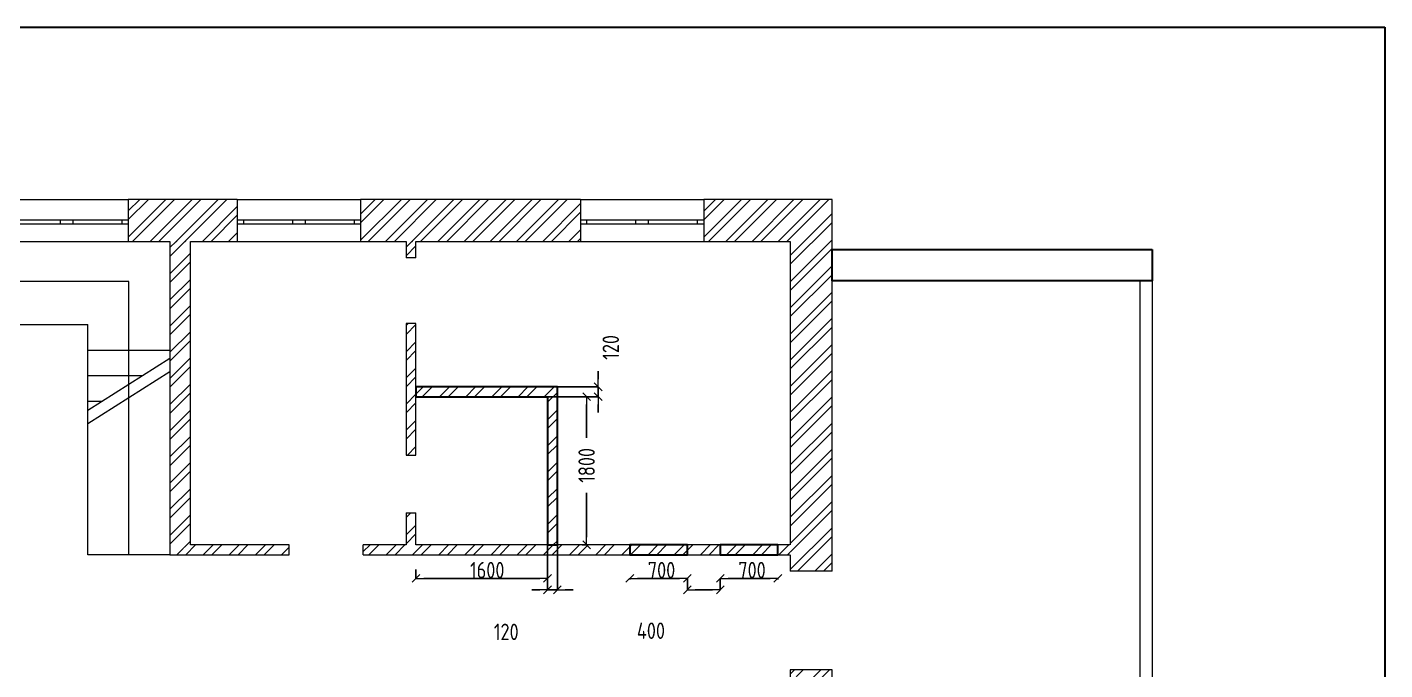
# Model space of a CAD drawing. Header units: millimetres. Extents: x -112594 to 313336, y -1917 to 255843.
# Drawn here: x 178386 to 194893, y 10268 to 18083 of the extents above; entities that cross this region are included whole.
import ezdxf

# ---------------------------------------------------------------- set-up
doc = ezdxf.new("R2010")
doc.units = ezdxf.units.MM
doc.header["$MEASUREMENT"] = 0
doc.set_wipeout_variables(frame=1)
doc.linetypes.add('Wipeout_Contour', pattern=[1000, 0, -1000])
doc.layers.add('Двери ARCHICAD', color=7, linetype='Continuous')
doc.layers.add('Конструктив - Стены Несущие', color=7, linetype='Continuous')
for name, color, linetype, lineweight in [('Двери ARCHICAD_Ном._пера__1', 7, 'Continuous', 13), ('Конструктив - Стены Несущие_Ном._пера__1', 7, 'Continuous', 13), ('Конструктив - Стены Несущие_Ном._пера__47', 7, 'Continuous', 30), ('Окна ARCHICAD_Ном._пера__1', 7, 'Continuous', 13)]:
    doc.layers.add(name, color=color, linetype=linetype, lineweight=lineweight)
doc.layers.add('Конструктив - Стены Несущие_Ном._пера__63', color=7, linetype='Continuous', lineweight=25, true_color=0xff9955)
doc.styles.add('СГЕНЕРИР_СТИЛЬ_1', font='')
doc.styles.get('СГЕНЕРИР_СТИЛЬ_1').set_extended_font_data('GOST Type AU')
doc.linetypes.add('С Квадратами', pattern='A,0,[1,РџСЂРёСЃС‚СЂРѕР№1.Shx,S=7.936508,R=0,X=0,Y=0],-1000,0', length=1000)
doc.dimstyles.new('СГЕНЕРИР_СТИЛЬ__1', dxfattribs={"dimtxt": 200, "dimasz": 95, "dimexe": 0.18, "dimexo": 300, "dimgap": 0.09, "dimtad": 1, "dimdec": 0, "dimzin": 0, "dimdsep": 46, "dimtxsty": 'СГЕНЕРИР_СТИЛЬ_1', "dimblk": 'ARROWHEAD_6', "dimblk1": 'ARROWHEAD_6', "dimblk2": 'ARROWHEAD_6', "dimcen": 0.09, "dimclrd": 7, "dimclre": 7, "dimclrt": 7, "dimazin": 0, "dimtfac": 1, "dimtdec": 4, "dimtmove": 0, "dimatfit": 3, "dimfxl": 1, "dimtolj": 1, "dimtzin": 0, "dimarcsym": 0})
doc.dimstyles.new('СГЕНЕРИР_СТИЛЬ__2', dxfattribs={"dimtxt": 200, "dimasz": 95, "dimexe": 0.18, "dimexo": 300, "dimgap": 0.09, "dimtad": 1, "dimtih": 1, "dimtoh": 1, "dimdec": 0, "dimzin": 0, "dimdsep": 46, "dimtxsty": 'СГЕНЕРИР_СТИЛЬ_1', "dimblk": 'ARROWHEAD_6', "dimblk1": 'ARROWHEAD_6', "dimblk2": 'ARROWHEAD_6', "dimcen": 0.09, "dimclrd": 7, "dimclre": 7, "dimclrt": 7, "dimazin": 0, "dimtfac": 1, "dimtdec": 4, "dimtmove": 0, "dimatfit": 3, "dimfxl": 1, "dimtolj": 1, "dimtzin": 0, "dimarcsym": 0})
doc.dimstyles.new('СГЕНЕРИР_СТИЛЬ__3', dxfattribs={"dimtxt": 200, "dimasz": 95, "dimexe": 0.18, "dimexo": 300, "dimgap": 0.09, "dimtad": 1, "dimtih": 1, "dimtoh": 1, "dimdec": 0, "dimzin": 0, "dimdsep": 46, "dimtxsty": 'СГЕНЕРИР_СТИЛЬ_1', "dimblk": 'ARROWHEAD_6', "dimblk1": 'ARROWHEAD_6', "dimblk2": 'ARROWHEAD_6', "dimcen": 0.09, "dimclrd": 7, "dimclre": 7, "dimclrt": 7, "dimazin": 0, "dimtfac": 1, "dimtdec": 4, "dimtmove": 2, "dimatfit": 3, "dimfxl": 1, "dimtolj": 1, "dimtzin": 0, "dimarcsym": 0})
doc.dimstyles.new('СГЕНЕРИР_СТИЛЬ__4', dxfattribs={"dimtxt": 200, "dimasz": 95, "dimexe": 0.18, "dimexo": 300, "dimgap": 0.09, "dimtad": 1, "dimdec": 0, "dimzin": 0, "dimdsep": 46, "dimtxsty": 'СГЕНЕРИР_СТИЛЬ_1', "dimblk": 'ARROWHEAD_6', "dimblk1": 'ARROWHEAD_6', "dimblk2": 'ARROWHEAD_6', "dimcen": 0.09, "dimclrd": 7, "dimclre": 7, "dimclrt": 7, "dimazin": 0, "dimtfac": 1, "dimtdec": 4, "dimtmove": 2, "dimatfit": 3, "dimfxl": 1, "dimtolj": 1, "dimtzin": 0, "dimarcsym": 0})
pattern_1 = [(45, (0, 0), (-159.09903, 159.09903), []), (45, (-53.03, 53.03), (-159.09903, 159.09903), [])]

# ---------------------------------------------------------------- blocks, each defined once
blk = doc.blocks.new('Стена_38', base_point=(180123, 15988))
at = {"color": 254, "linetype": 'Wipeout_Contour', "lineweight": 0, "ltscale": 723079.885691}
blk.add_wipeout([(180123, 15478), (180123, 11668), (180373, 11788), (180373, 15478)], dxfattribs=at).dxf.layer = 'Конструктив - Стены Несущие'
at = {"layer": 'Конструктив - Стены Несущие', "linetype": 'Continuous', "lineweight": 0, "true_color": 0x000000}
h = blk.add_hatch(dxfattribs=at)
h.set_pattern_fill('КИРПИЧ_01', color=18, style=0, pattern_type=2)
h.set_pattern_definition(pattern_1)
h.paths.add_polyline_path([(180123, 15478), (180123, 11668), (180373, 11788), (180373, 15478)])
at = {"layer": 'Конструктив - Стены Несущие_Ном._пера__1', "color": 7, "linetype": 'Continuous', "lineweight": 13, "flags": 128}
for points in [[(180123, 15478), (180123, 11668)], [(180373, 11788), (180373, 15478)]]:
    blk.add_lwpolyline(points, dxfattribs=at)
blk = doc.blocks.new('Простой Проем Двери_8')
at = {"layer": 'Двери ARCHICAD_Ном._пера__1', "color": 7, "linetype": 'Continuous', "lineweight": 13}
for p, q in [((-450, 0), (-450, -120)), ((450, 0), (450, -120))]:
    blk.add_line(p, q, dxfattribs=at)
blk = doc.blocks.new('Простой Проем Двери_13')
at = {"layer": 'Двери ARCHICAD_Ном._пера__1', "color": 7, "linetype": 'Continuous', "lineweight": 13}
for p, q in [((-350, 0), (-350, -120)), ((350, 0), (350, -120))]:
    blk.add_line(p, q, dxfattribs=at)
blk = doc.blocks.new('Стена_39', base_point=(180123, 11668))
at = {"color": 254, "linetype": 'Wipeout_Contour', "lineweight": 0, "ltscale": 725159.779477}
blk.add_wipeout([(180373, 11788), (180123, 11668), (181573, 11668), (181573, 11788)], dxfattribs=at).dxf.layer = 'Конструктив - Стены Несущие'
at = {"color": 254, "linetype": 'Wipeout_Contour', "lineweight": 0, "ltscale": 737863.841875}
blk.add_wipeout([(182473, 11788), (182473, 11668), (185713, 11668), (185713, 11788)], dxfattribs=at).dxf.layer = 'Конструктив - Стены Несущие'
at = {"color": 254, "linetype": 'Wipeout_Contour', "lineweight": 0, "ltscale": 747923.61393}
blk.add_wipeout([(186413, 11788), (186413, 11668), (186813, 11668), (186813, 11788)], dxfattribs=at).dxf.layer = 'Конструктив - Стены Несущие'
at = {"color": 254, "linetype": 'Wipeout_Contour', "lineweight": 0, "ltscale": 751815.972402}
blk.add_wipeout([(187513, 11788), (187513, 11668), (187663, 11668), (187663, 11788)], dxfattribs=at).dxf.layer = 'Конструктив - Стены Несущие'
at = {"layer": 'Конструктив - Стены Несущие', "linetype": 'Continuous', "lineweight": 0, "true_color": 0x000000}
h = blk.add_hatch(dxfattribs=at)
h.set_pattern_fill('КИРПИЧ_01', color=18, style=0, pattern_type=2)
h.set_pattern_definition(pattern_1)
h.paths.add_polyline_path([(180373, 11788), (180123, 11668), (181573, 11668), (181573, 11788)])
h = blk.add_hatch(dxfattribs=at)
h.set_pattern_fill('КИРПИЧ_01', color=18, style=0, pattern_type=2)
h.set_pattern_definition(pattern_1)
h.paths.add_polyline_path([(182473, 11788), (182473, 11668), (185713, 11668), (185713, 11788)])
h = blk.add_hatch(dxfattribs=at)
h.set_pattern_fill('КИРПИЧ_01', color=18, style=0, pattern_type=2)
h.set_pattern_definition(pattern_1)
h.paths.add_polyline_path([(186413, 11788), (186413, 11668), (186813, 11668), (186813, 11788)])
h = blk.add_hatch(dxfattribs=at)
h.set_pattern_fill('КИРПИЧ_01', color=18, style=0, pattern_type=2)
h.set_pattern_definition(pattern_1)
h.paths.add_polyline_path([(187513, 11788), (187513, 11668), (187663, 11668), (187663, 11788)])
at = {"layer": 'Конструктив - Стены Несущие_Ном._пера__1', "color": 7, "linetype": 'Continuous', "lineweight": 13, "flags": 128}
for points in [[(181573, 11788), (180373, 11788)], [(182993, 11788), (182473, 11788)], [(185713, 11788), (183113, 11788)], [(186813, 11788), (186413, 11788)], [(187663, 11788), (187513, 11788)], [(180123, 11668), (181573, 11668)], [(182473, 11668), (185713, 11668)], [(186413, 11668), (186813, 11668)], [(187513, 11668), (187663, 11668)]]:
    blk.add_lwpolyline(points, dxfattribs=at)
at = {"layer": 'Двери ARCHICAD', "color": 21, "linetype": 'Continuous', "lineweight": 25, "true_color": 0xff9955, "zscale": 1000, "rotation": 180}
for name, p in [('Простой Проем Двери_8', (182023, 11668)), ('Простой Проем Двери_13', (186063, 11668)), ('Простой Проем Двери_13', (187163, 11668))]:
    blk.add_blockref(name, p, dxfattribs=at)
blk = doc.blocks.new('Простой Проем Двери_14')
at = {"layer": 'Двери ARCHICAD_Ном._пера__1', "color": 7, "linetype": 'Continuous', "lineweight": 13}
for p, q in [((-400, 0), (-400, -120)), ((400, 0), (400, -120))]:
    blk.add_line(p, q, dxfattribs=at)
blk = doc.blocks.new('Стена_40', base_point=(182993, 15988))
at = {"color": 254, "linetype": 'Wipeout_Contour', "lineweight": 0, "ltscale": 734790.263902}
blk.add_wipeout([(183113, 15478), (182993, 15478), (182993, 15278), (183113, 15278)], dxfattribs=at).dxf.layer = 'Конструктив - Стены Несущие'
at = {"color": 254, "linetype": 'Wipeout_Contour', "lineweight": 0, "ltscale": 734259.130625}
blk.add_wipeout([(183113, 14478), (182993, 14478), (182993, 12879), (183113, 12879)], dxfattribs=at).dxf.layer = 'Конструктив - Стены Несущие'
at = {"color": 254, "linetype": 'Wipeout_Contour', "lineweight": 0, "ltscale": 733778.536776}
blk.add_wipeout([(183113, 12179), (182993, 12179), (182993, 11788), (183113, 11788)], dxfattribs=at).dxf.layer = 'Конструктив - Стены Несущие'
at = {"layer": 'Конструктив - Стены Несущие', "linetype": 'Continuous', "lineweight": 0, "true_color": 0x000000}
h = blk.add_hatch(dxfattribs=at)
h.set_pattern_fill('КИРПИЧ_01', color=18, style=0, pattern_type=2)
h.set_pattern_definition(pattern_1)
h.paths.add_polyline_path([(183113, 15478), (182993, 15478), (182993, 15278), (183113, 15278)])
h = blk.add_hatch(dxfattribs=at)
h.set_pattern_fill('КИРПИЧ_01', color=18, style=0, pattern_type=2)
h.set_pattern_definition(pattern_1)
h.paths.add_polyline_path([(183113, 14478), (182993, 14478), (182993, 12879), (183113, 12879)])
h = blk.add_hatch(dxfattribs=at)
h.set_pattern_fill('КИРПИЧ_01', color=18, style=0, pattern_type=2)
h.set_pattern_definition(pattern_1)
h.paths.add_polyline_path([(183113, 12179), (182993, 12179), (182993, 11788), (183113, 11788)])
at = {"layer": 'Конструктив - Стены Несущие_Ном._пера__1', "color": 7, "linetype": 'Continuous', "lineweight": 13, "flags": 128}
for points in [[(182993, 15478), (182993, 15278)], [(183113, 15278), (183113, 15478)], [(182993, 14478), (182993, 12879)], [(183113, 12879), (183113, 14478)], [(182993, 12179), (182993, 11788)], [(183113, 11788), (183113, 12179)]]:
    blk.add_lwpolyline(points, dxfattribs=at)
at = {"layer": 'Двери ARCHICAD', "color": 21, "linetype": 'Continuous', "lineweight": 25, "true_color": 0xff9955, "xscale": -1, "zscale": 1000, "rotation": 90}
blk.add_blockref('Простой Проем Двери_13', (182993, 12529), dxfattribs=at)
at = {"layer": 'Двери ARCHICAD_Ном._пера__1', "color": 7, "linetype": 'Continuous', "lineweight": 13, "zscale": 1000, "rotation": 270}
blk.add_blockref('Простой Проем Двери_14', (183113, 14878), dxfattribs=at)
blk = doc.blocks.new('Двустворчатое Окно 21_2')
at = {"layer": 'Окна ARCHICAD_Ном._пера__1', "color": 7, "linetype": 'Continuous', "lineweight": 13}
for p, q in [((-750, 250), (750, 250)), ((-750, 250), (-750, 0)), ((750, 250), (750, 0)), ((-750, 0), (-675, 0)), ((-750, 0), (-750, -50)), ((-750, 0), (-750, -50)), ((-675, 0), (-675, -50)), ((-675, 0), (-75, 0)), ((-75, -50), (-75, 0)), ((-75, 0), (0, 0)), ((0, 0), (75, 0)), ((75, 0), (75, -50)), ((75, 0), (675, 0)), ((675, -50), (675, 0)), ((675, 0), (750, 0)), ((750, 0), (750, -50)), ((750, 0), (750, -50)), ((-675, -50), (-750, -50)), ((-750, -50), (-750, -260)), ((-75, -50), (-675, -50)), ((0, -50), (-75, -50)), ((75, -50), (0, -50)), ((675, -50), (75, -50)), ((750, -50), (675, -50)), ((750, -50), (750, -260)), ((-750, -260), (750, -260))]:
    blk.add_line(p, q, dxfattribs=at)
blk = doc.blocks.new('Стена_47', base_point=(188173, 15988))
at = {"color": 254, "linetype": 'Wipeout_Contour', "lineweight": 0, "ltscale": 723853.889148}
blk.add_wipeout([(179615, 15988), (179615, 15478), (180941, 15478), (180941, 15988)], dxfattribs=at).dxf.layer = 'Конструктив - Стены Несущие'
at = {"color": 254, "linetype": 'Wipeout_Contour', "lineweight": 0, "ltscale": 737797.237786}
blk.add_wipeout([(182441, 15988), (182441, 15478), (185113, 15478), (185113, 15988)], dxfattribs=at).dxf.layer = 'Конструктив - Стены Несущие'
at = {"color": 254, "linetype": 'Wipeout_Contour', "lineweight": 0, "ltscale": 751700.872183}
blk.add_wipeout([(188173, 15988), (186613, 15988), (186613, 15478), (187663, 15478)], dxfattribs=at).dxf.layer = 'Конструктив - Стены Несущие'
at = {"layer": 'Конструктив - Стены Несущие', "linetype": 'Continuous', "lineweight": 0, "true_color": 0x000000}
h = blk.add_hatch(dxfattribs=at)
h.set_pattern_fill('КИРПИЧ_01', color=18, style=0, pattern_type=2)
h.set_pattern_definition(pattern_1)
h.paths.add_polyline_path([(179615, 15988), (179615, 15478), (180941, 15478), (180941, 15988)])
h = blk.add_hatch(dxfattribs=at)
h.set_pattern_fill('КИРПИЧ_01', color=18, style=0, pattern_type=2)
h.set_pattern_definition(pattern_1)
h.paths.add_polyline_path([(182441, 15988), (182441, 15478), (185113, 15478), (185113, 15988)])
h = blk.add_hatch(dxfattribs=at)
h.set_pattern_fill('КИРПИЧ_01', color=18, style=0, pattern_type=2)
h.set_pattern_definition(pattern_1)
h.paths.add_polyline_path([(188173, 15988), (186613, 15988), (186613, 15478), (187663, 15478)])
at = {"layer": 'Конструктив - Стены Несущие_Ном._пера__1', "color": 7, "linetype": 'Continuous', "lineweight": 13}
for p, q in [((179615, 15988), (179615, 15738)), ((180941, 15988), (180941, 15738)), ((182441, 15988), (182441, 15738)), ((185113, 15988), (185113, 15738)), ((186613, 15988), (186613, 15738)), ((179615, 15738), (179615, 15688)), ((179615, 15688), (179615, 15478)), ((180941, 15738), (180941, 15688)), ((180941, 15688), (180941, 15478)), ((182441, 15738), (182441, 15688)), ((182441, 15688), (182441, 15478)), ((185113, 15738), (185113, 15688)), ((185113, 15688), (185113, 15478)), ((186613, 15738), (186613, 15688)), ((186613, 15688), (186613, 15478))]:
    blk.add_line(p, q, dxfattribs=at)
at = {"layer": 'Конструктив - Стены Несущие_Ном._пера__1', "color": 7, "linetype": 'Continuous', "lineweight": 13, "flags": 128}
for points in [[(180941, 15988), (179615, 15988)], [(185113, 15988), (182441, 15988)], [(188173, 15988), (186613, 15988)], [(179615, 15478), (180123, 15478)], [(180373, 15478), (180941, 15478)], [(182441, 15478), (182993, 15478)], [(183113, 15478), (185113, 15478)], [(186613, 15478), (187663, 15478)]]:
    blk.add_lwpolyline(points, dxfattribs=at)
at = {"layer": 'Окна ARCHICAD_Ном._пера__1', "color": 7, "linetype": 'Continuous', "lineweight": 13, "zscale": 1000}
for p in [(178865, 15738), (181691, 15738), (185863, 15738)]:
    blk.add_blockref('Двустворчатое Окно 21_2', p, dxfattribs=at)
blk = doc.blocks.new('Двустворчатое Окно 21_4')
at = {"layer": 'Окна ARCHICAD_Ном._пера__1', "color": 7, "linetype": 'Continuous', "lineweight": 13}
for p, q in [((-600, 250), (600, 250)), ((-600, 250), (-600, 0)), ((600, 250), (600, 0)), ((-600, 0), (-525, 0)), ((-600, 0), (-600, -50)), ((-600, 0), (-600, -50)), ((-525, 0), (-525, -50)), ((-525, 0), (-75, 0)), ((-75, -50), (-75, 0)), ((-75, 0), (0, 0)), ((0, 0), (75, 0)), ((75, 0), (75, -50)), ((75, 0), (525, 0)), ((525, -50), (525, 0)), ((525, 0), (600, 0)), ((600, 0), (600, -50)), ((600, 0), (600, -50)), ((-525, -50), (-600, -50)), ((-600, -50), (-600, -260)), ((-75, -50), (-525, -50)), ((0, -50), (-75, -50)), ((75, -50), (0, -50)), ((525, -50), (75, -50)), ((600, -50), (525, -50)), ((600, -50), (600, -260)), ((-600, -260), (600, -260))]:
    blk.add_line(p, q, dxfattribs=at)
blk = doc.blocks.new('Простой Проем Двери_3')
at = {"layer": 'Двери ARCHICAD_Ном._пера__1', "color": 7, "linetype": 'Continuous', "lineweight": 13}
for p, q in [((-600, 0), (-600, 510)), ((600, 0), (600, 510))]:
    blk.add_line(p, q, dxfattribs=at)
blk = doc.blocks.new('Стена_49', base_point=(188173, 3778))
at = {"color": 254, "linetype": 'Wipeout_Contour', "lineweight": 0, "ltscale": 753685.303674}
blk.add_wipeout([(187663, 11468), (188173, 11468), (188173, 15988), (187663, 15478)], dxfattribs=at).dxf.layer = 'Конструктив - Стены Несущие'
at = {"color": 254, "linetype": 'Wipeout_Contour', "lineweight": 0, "ltscale": 752696.510587}
blk.add_wipeout([(188173, 10268), (187663, 10268), (187663, 9351), (188173, 9351)], dxfattribs=at).dxf.layer = 'Конструктив - Стены Несущие'
at = {"color": 254, "linetype": 'Wipeout_Contour', "lineweight": 0, "ltscale": 752111.110166}
blk.add_wipeout([(187663, 4288), (188173, 3778), (188173, 8151), (187663, 8151)], dxfattribs=at).dxf.layer = 'Конструктив - Стены Несущие'
at = {"layer": 'Конструктив - Стены Несущие', "linetype": 'Continuous', "lineweight": 0, "true_color": 0x000000}
h = blk.add_hatch(dxfattribs=at)
h.set_pattern_fill('КИРПИЧ_01', color=18, style=0, pattern_type=2)
h.set_pattern_definition(pattern_1)
h.paths.add_polyline_path([(187663, 11468), (188173, 11468), (188173, 15988), (187663, 15478)])
h = blk.add_hatch(dxfattribs=at)
h.set_pattern_fill('КИРПИЧ_01', color=18, style=0, pattern_type=2)
h.set_pattern_definition(pattern_1)
h.paths.add_polyline_path([(188173, 10268), (187663, 10268), (187663, 9351), (188173, 9351)])
h = blk.add_hatch(dxfattribs=at)
h.set_pattern_fill('КИРПИЧ_01', color=18, style=0, pattern_type=2)
h.set_pattern_definition(pattern_1)
h.paths.add_polyline_path([(187663, 4288), (188173, 3778), (188173, 8151), (187663, 8151)])
at = {"layer": 'Конструктив - Стены Несущие_Ном._пера__1', "color": 7, "linetype": 'Continuous', "lineweight": 13}
for p, q in [((187663, 9351), (187913, 9351)), ((187913, 9351), (187963, 9351)), ((187963, 9351), (188173, 9351)), ((187663, 8151), (187913, 8151)), ((187913, 8151), (187963, 8151)), ((187963, 8151), (188173, 8151))]:
    blk.add_line(p, q, dxfattribs=at)
at = {"layer": 'Конструктив - Стены Несущие_Ном._пера__1', "color": 7, "linetype": 'Continuous', "lineweight": 13, "flags": 128}
for points in [[(188173, 11468), (188173, 15988)], [(187663, 15478), (187663, 11788)], [(187663, 11668), (187663, 11468)], [(187663, 10268), (187663, 10068)], [(188173, 9351), (188173, 10268)], [(187663, 9688), (187663, 9351)], [(187663, 8151), (187663, 4288)], [(188173, 3778), (188173, 8151)]]:
    blk.add_lwpolyline(points, dxfattribs=at)
at = {"layer": 'Двери ARCHICAD', "color": 21, "linetype": 'Continuous', "lineweight": 25, "true_color": 0xff9955, "xscale": -1, "zscale": 1000, "rotation": 90}
blk.add_blockref('Простой Проем Двери_3', (188173, 10868), dxfattribs=at)
at = {"layer": 'Окна ARCHICAD_Ном._пера__1', "color": 7, "linetype": 'Continuous', "lineweight": 13, "zscale": 1000, "rotation": 90}
blk.add_blockref('Двустворчатое Окно 21_4', (187913, 8751), dxfattribs=at)
blk = doc.blocks.new('Стена_63', base_point=(185713, 11788))
at = {"color": 254, "linetype": 'Wipeout_Contour', "lineweight": 0, "ltscale": 745727.962401}
blk.add_wipeout([(185713, 11668), (186413, 11668), (186413, 11788), (185713, 11788)], dxfattribs=at).dxf.layer = 'Конструктив - Стены Несущие'
at = {"layer": 'Конструктив - Стены Несущие_Ном._пера__63', "linetype": 'Continuous', "lineweight": 25, "true_color": 0xff9955}
h = blk.add_hatch(dxfattribs=at)
h.set_pattern_fill('КИРПИЧ_01', color=21, style=0, pattern_type=2)
h.set_pattern_definition(pattern_1)
h.paths.add_polyline_path([(185713, 11668), (186413, 11668), (186413, 11788), (185713, 11788)])
at = {"layer": 'Конструктив - Стены Несущие_Ном._пера__47', "color": 7, "linetype": 'Continuous', "lineweight": 30, "flags": 128}
for points in [[(186413, 11788), (185713, 11788)], [(185713, 11788), (185713, 11668)], [(186413, 11668), (186413, 11788)], [(185713, 11668), (186413, 11668)]]:
    blk.add_lwpolyline(points, dxfattribs=at)
blk = doc.blocks.new('Стена_64', base_point=(186813, 11788))
at = {"color": 254, "linetype": 'Wipeout_Contour', "lineweight": 0, "ltscale": 750119.297665}
blk.add_wipeout([(186813, 11668), (187513, 11668), (187513, 11788), (186813, 11788)], dxfattribs=at).dxf.layer = 'Конструктив - Стены Несущие'
at = {"layer": 'Конструктив - Стены Несущие_Ном._пера__63', "linetype": 'Continuous', "lineweight": 25, "true_color": 0xff9955}
h = blk.add_hatch(dxfattribs=at)
h.set_pattern_fill('КИРПИЧ_01', color=21, style=0, pattern_type=2)
h.set_pattern_definition(pattern_1)
h.paths.add_polyline_path([(186813, 11668), (187513, 11668), (187513, 11788), (186813, 11788)])
at = {"layer": 'Конструктив - Стены Несущие_Ном._пера__47', "color": 7, "linetype": 'Continuous', "lineweight": 30, "flags": 128}
for points in [[(187513, 11788), (186813, 11788)], [(186813, 11788), (186813, 11668)], [(187513, 11668), (187513, 11788)], [(186813, 11668), (187513, 11668)]]:
    blk.add_lwpolyline(points, dxfattribs=at)
blk = doc.blocks.new('Стена_65', base_point=(182993, 13589))
at = {"color": 254, "linetype": 'Wipeout_Contour', "lineweight": 0, "ltscale": 737793.684512}
blk.add_wipeout([(183113, 13589), (184713, 13589), (184833, 13709), (183113, 13709)], dxfattribs=at).dxf.layer = 'Конструктив - Стены Несущие'
at = {"layer": 'Конструктив - Стены Несущие_Ном._пера__63', "linetype": 'Continuous', "lineweight": 25, "true_color": 0xff9955}
h = blk.add_hatch(dxfattribs=at)
h.set_pattern_fill('КИРПИЧ_01', color=21, style=0, pattern_type=2)
h.set_pattern_definition(pattern_1)
h.paths.add_polyline_path([(183113, 13589), (184713, 13589), (184833, 13709), (183113, 13709)])
at = {"layer": 'Конструктив - Стены Несущие_Ном._пера__47', "color": 7, "linetype": 'Continuous', "lineweight": 30, "flags": 128}
for points in [[(184833, 13709), (183113, 13709)], [(183113, 13709), (183113, 13589)], [(183113, 13589), (184713, 13589)]]:
    blk.add_lwpolyline(points, dxfattribs=at)
blk = doc.blocks.new('Стена_66', base_point=(184833, 13589))
at = {"color": 254, "linetype": 'Wipeout_Contour', "lineweight": 0, "ltscale": 740848.976804}
blk.add_wipeout([(184713, 13589), (184713, 11788), (184833, 11788), (184833, 13709)], dxfattribs=at).dxf.layer = 'Конструктив - Стены Несущие'
at = {"layer": 'Конструктив - Стены Несущие_Ном._пера__63', "linetype": 'Continuous', "lineweight": 25, "true_color": 0xff9955}
h = blk.add_hatch(dxfattribs=at)
h.set_pattern_fill('КИРПИЧ_01', color=21, style=0, pattern_type=2)
h.set_pattern_definition(pattern_1)
h.paths.add_polyline_path([(184713, 13589), (184713, 11788), (184833, 11788), (184833, 13709)])
at = {"layer": 'Конструктив - Стены Несущие_Ном._пера__47', "color": 7, "linetype": 'Continuous', "lineweight": 30, "flags": 128}
for points in [[(184833, 11788), (184833, 13709)], [(184713, 13589), (184713, 11788)], [(184713, 11788), (184833, 11788)]]:
    blk.add_lwpolyline(points, dxfattribs=at)
blk = doc.blocks.new('ARROWHEAD_6')
at = {"color": 0, "linetype": 'Continuous', "lineweight": 0}
for p, q in [((0, 0), (-1, 0)), ((-0.5, -0.5), (0.5, 0.5))]:
    blk.add_line(p, q, dxfattribs=at)
blk = doc.blocks.new('*D145')
at = {"color": 7, "linetype": 'Continuous', "lineweight": -2, "transparency": 16777216}
for p, q in [((185713, 11368), (185713, 11381)), ((185808, 11381), (186318, 11381)), ((186413, 11368), (186413, 11381))]:
    blk.add_line(p, q, dxfattribs=at)
at = {"color": 7, "linetype": 'Continuous', "lineweight": -2, "transparency": 16777216, "xscale": 95, "yscale": 95, "zscale": 95, "rotation": 180}
blk.add_blockref('ARROWHEAD_6', (185713, 11381), dxfattribs=at)
at = {"color": 7, "linetype": 'Continuous', "lineweight": -2, "transparency": 16777216, "xscale": 95, "yscale": 95, "zscale": 95}
blk.add_blockref('ARROWHEAD_6', (186413, 11381), dxfattribs=at)
at = {"color": 7, "linetype": 'Continuous', "lineweight": 13, "transparency": 16777216, "insert": (186099, 11481), "char_height": 200, "attachment_point": 5, "style": 'СГЕНЕРИР_СТИЛЬ_1'}
blk.add_mtext('\\A1;700', dxfattribs=at)
blk = doc.blocks.new('*D146')
at = {"color": 7, "linetype": 'Continuous', "lineweight": -2, "transparency": 16777216}
for p, q in [((186413, 11368), (186413, 11241)), ((186508, 11241), (186718, 11241)), ((186813, 11368), (186813, 11241))]:
    blk.add_line(p, q, dxfattribs=at)
at = {"color": 7, "linetype": 'Continuous', "lineweight": -2, "transparency": 16777216, "xscale": 95, "yscale": 95, "zscale": 95, "rotation": 180}
blk.add_blockref('ARROWHEAD_6', (186413, 11241), dxfattribs=at)
at = {"color": 7, "linetype": 'Continuous', "lineweight": -2, "transparency": 16777216, "xscale": 95, "yscale": 95, "zscale": 95}
blk.add_blockref('ARROWHEAD_6', (186813, 11241), dxfattribs=at)
at = {"color": 7, "linetype": 'Continuous', "lineweight": 13, "transparency": 16777216, "insert": (185970, 10744), "char_height": 200, "attachment_point": 5, "style": 'СГЕНЕРИР_СТИЛЬ_1'}
blk.add_mtext('\\A1;400', dxfattribs=at)
blk = doc.blocks.new('*D147')
at = {"color": 7, "linetype": 'Continuous', "lineweight": -2, "transparency": 16777216}
for p, q in [((186813, 11368), (186813, 11381)), ((186908, 11381), (187418, 11381)), ((187513, 11368), (187513, 11381))]:
    blk.add_line(p, q, dxfattribs=at)
at = {"color": 7, "linetype": 'Continuous', "lineweight": -2, "transparency": 16777216, "xscale": 95, "yscale": 95, "zscale": 95, "rotation": 180}
blk.add_blockref('ARROWHEAD_6', (186813, 11381), dxfattribs=at)
at = {"color": 7, "linetype": 'Continuous', "lineweight": -2, "transparency": 16777216, "xscale": 95, "yscale": 95, "zscale": 95}
blk.add_blockref('ARROWHEAD_6', (187513, 11381), dxfattribs=at)
at = {"color": 7, "linetype": 'Continuous', "lineweight": 13, "transparency": 16777216, "insert": (187199, 11481), "char_height": 200, "attachment_point": 5, "style": 'СГЕНЕРИР_СТИЛЬ_1'}
blk.add_mtext('\\A1;700', dxfattribs=at)
blk = doc.blocks.new('*D148')
at = {"color": 7, "linetype": 'Continuous', "lineweight": -2, "transparency": 16777216}
for p, q in [((184713, 12329), (184713, 11381)), ((183113, 11488), (183113, 11381)), ((183208, 11381), (184618, 11381))]:
    blk.add_line(p, q, dxfattribs=at)
at = {"color": 7, "linetype": 'Continuous', "lineweight": -2, "transparency": 16777216, "xscale": 95, "yscale": 95, "zscale": 95, "rotation": 180}
blk.add_blockref('ARROWHEAD_6', (183113, 11381), dxfattribs=at)
at = {"color": 7, "linetype": 'Continuous', "lineweight": -2, "transparency": 16777216, "xscale": 95, "yscale": 95, "zscale": 95}
blk.add_blockref('ARROWHEAD_6', (184713, 11381), dxfattribs=at)
at = {"color": 7, "linetype": 'Continuous', "lineweight": 13, "transparency": 16777216, "insert": (183980, 11481), "char_height": 200, "attachment_point": 5, "style": 'СГЕНЕРИР_СТИЛЬ_1'}
blk.add_mtext('\\A1;1600', dxfattribs=at)
blk = doc.blocks.new('*D149')
at = {"color": 7, "linetype": 'Continuous', "lineweight": -2, "transparency": 16777216}
for p, q in [((184713, 12329), (184713, 11241)), ((184833, 12329), (184833, 11241)), ((184618, 11241), (184523, 11241)), ((184713, 11241), (184833, 11241)), ((184928, 11241), (185023, 11241))]:
    blk.add_line(p, q, dxfattribs=at)
at = {"color": 7, "linetype": 'Continuous', "lineweight": -2, "transparency": 16777216, "xscale": 95, "yscale": 95, "zscale": 95}
blk.add_blockref('ARROWHEAD_6', (184713, 11241), dxfattribs=at)
at = {"color": 7, "linetype": 'Continuous', "lineweight": -2, "transparency": 16777216, "xscale": 95, "yscale": 95, "zscale": 95, "rotation": 180}
blk.add_blockref('ARROWHEAD_6', (184833, 11241), dxfattribs=at)
at = {"color": 7, "linetype": 'Continuous', "lineweight": 13, "transparency": 16777216, "insert": (184211, 10730), "char_height": 200, "attachment_point": 5, "style": 'СГЕНЕРИР_СТИЛЬ_1'}
blk.add_mtext('\\A1;120', dxfattribs=at)
blk = doc.blocks.new('*D150')
at = {"color": 7, "linetype": 'Continuous', "lineweight": -2, "transparency": 16777216}
for p, q in [((184213, 13589), (185188, 13589)), ((185188, 13494), (185188, 13088)), ((185188, 11883), (185188, 12421)), ((185133, 11788), (185188, 11788))]:
    blk.add_line(p, q, dxfattribs=at)
at = {"color": 7, "linetype": 'Continuous', "lineweight": -2, "transparency": 16777216, "xscale": 95, "yscale": 95, "zscale": 95}
for p, rotation in [((185188, 13589), 90), ((185188, 11788), 270)]:
    blk.add_blockref('ARROWHEAD_6', p, dxfattribs=dict(at, rotation=rotation))
at = {"color": 7, "linetype": 'Continuous', "lineweight": 13, "transparency": 16777216, "insert": (185188, 12755), "char_height": 200, "attachment_point": 5, "rotation": 90, "style": 'СГЕНЕРИР_СТИЛЬ_1'}
blk.add_mtext('\\A1;1800', dxfattribs=at)
blk = doc.blocks.new('*D151')
at = {"color": 7, "linetype": 'Continuous', "lineweight": -2, "transparency": 16777216}
for p, q in [((185328, 13804), (185328, 13899)), ((184213, 13709), (185328, 13709)), ((185328, 13589), (185328, 13709)), ((184213, 13589), (185328, 13589)), ((185328, 13494), (185328, 13399))]:
    blk.add_line(p, q, dxfattribs=at)
at = {"color": 7, "linetype": 'Continuous', "lineweight": -2, "transparency": 16777216, "xscale": 95, "yscale": 95, "zscale": 95}
for p, rotation in [((185328, 13709), 270), ((185328, 13589), 90)]:
    blk.add_blockref('ARROWHEAD_6', p, dxfattribs=dict(at, rotation=rotation))
at = {"color": 7, "linetype": 'Continuous', "lineweight": 13, "transparency": 16777216, "insert": (185482, 14189), "char_height": 200, "attachment_point": 5, "rotation": 90, "style": 'СГЕНЕРИР_СТИЛЬ_1'}
blk.add_mtext('\\A1;120', dxfattribs=at)

msp = doc.modelspace()

# ---------------------------------------------------------------- linework, layer by layer
at = {"color": 7, "linetype": 'Continuous', "lineweight": 30}
for p, q in [((167693.17891, 18082.91665), (194893.17891, 18082.91665)), ((194893.17891, 18082.91665), (194893.17891, -1917.08335)), ((192062.69625, 15378.43296), (192062.69625, 14998.43296))]:
    msp.add_line(p, q, dxfattribs=at)
at = {"color": 7, "linetype": 'Continuous', "lineweight": 13}
for p, q in [((179622.69625, 14989.6008), (177872.69625, 14989.6008)), ((179622.69625, 11668.43296), (179622.69625, 14989.6008)), ((192062.69625, 14998.43296), (192062.69625, 7968.43296)), ((177372.69625, 14468.43296), (179122.69625, 14468.43296)), ((179122.69625, 11668.43296), (179122.69625, 14468.43296)), ((179122.69625, 13846.21074), (179792.05038, 13846.21074)), ((179122.69625, 13535.09963), (179300.22469, 13535.09963))]:
    msp.add_line(p, q, dxfattribs=at)
at = {"color": 7, "linetype": 'С Квадратами', "lineweight": 13}
msp.add_line((191912.69625, 14998.43296), (191912.69625, 7968.43296), dxfattribs=at)

# ---------------------------------------------------------------- block references
at = {"color": 7, "lineweight": 13}
msp.add_blockref('Стена_38', (180122.69625, 15988.43296), dxfattribs=at)

# ---------------------------------------------------------------- next in the draw order: linework, layer by layer
at = {"color": 7, "linetype": 'Continuous', "lineweight": 13}
for p, q in [((179122.69625, 14157.32185), (180122.69625, 14157.32185)), ((180122.69625, 14055.36533), (179122.69625, 13422.80156)), ((180122.69625, 13892.12307), (179122.69625, 13259.5593))]:
    msp.add_line(p, q, dxfattribs=at)

# ---------------------------------------------------------------- next in the draw order: block references
at = {"color": 7, "lineweight": 13}
msp.add_blockref('Стена_39', (180122.69625, 11668.43296), dxfattribs=at)

# ---------------------------------------------------------------- next in the draw order: linework, layer by layer
at = {"color": 7, "linetype": 'Continuous', "lineweight": 13}
msp.add_line((180122.69625, 11668.43296), (179122.69625, 11668.43296), dxfattribs=at)

# ---------------------------------------------------------------- next in the draw order: block references
at = {"color": 7, "lineweight": 13}
msp.add_blockref('Стена_40', (182992.69625, 15988.43296), dxfattribs=at)
at = {"color": 7, "lineweight": 30}
for name, p in [('Стена_63', (185712.69625, 11788.43296)), ('Стена_64', (186812.69625, 11788.43296))]:
    msp.add_blockref(name, p, dxfattribs=at)

# ---------------------------------------------------------------- next in the draw order: block references
at = {"color": 7, "lineweight": 13}
msp.add_blockref('Стена_47', (188172.69625, 15988.43296), dxfattribs=at)
at = {"color": 7, "lineweight": 30}
msp.add_blockref('Стена_65', (182992.69625, 13588.84991), dxfattribs=at)

# ---------------------------------------------------------------- next in the draw order: dimensions: what is measured, and where the dimension line sits
at = {"color": 7, "linetype": 'Continuous', "lineweight": 13}
for base, p1, p2, dimstyle, picture, middle in [((186412.69625, 11380.95516), (185712.69625, 11668.43296), (186412.69625, 11668.43296), 'СГЕНЕРИР_СТИЛЬ__2', '*D145', (186099.40125, 11380.95516)), ((186812.69625, 11240.95516), (186412.69625, 11668.43296), (186812.69625, 11668.43296), 'СГЕНЕРИР_СТИЛЬ__3', '*D146', (185969.74279, 10744.05743)), ((187512.69625, 11380.95516), (186812.69625, 11668.43296), (187512.69625, 11668.43296), 'СГЕНЕРИР_СТИЛЬ__2', '*D147', (187199.40125, 11380.95516))]:
    dim = msp.add_linear_dim(base=base, p1=p1, p2=p2, dimstyle=dimstyle, dxfattribs=at)
    dim.commit()
    dim.dimension.update_dxf_attribs({"geometry": picture, "text_midpoint": middle, "dimtype": 160})

# ---------------------------------------------------------------- next in the draw order: block references
at = {"color": 7, "lineweight": 13}
msp.add_blockref('Стена_49', (188172.69625, 3778.43296), dxfattribs=at)
at = {"color": 7, "lineweight": 30}
msp.add_blockref('Стена_66', (184832.69625, 13588.84991), dxfattribs=at)

# ---------------------------------------------------------------- next in the draw order: linework, layer by layer
at = {"color": 7, "linetype": 'Continuous', "lineweight": 30}
for p, q in [((188172.69625, 15378.43296), (192062.69625, 15378.43296)), ((188172.69625, 14998.43296), (188172.69625, 15378.43296)), ((192062.69625, 14998.43296), (188172.69625, 14998.43296))]:
    msp.add_line(p, q, dxfattribs=at)

# ---------------------------------------------------------------- next in the draw order: dimensions: what is measured, and where the dimension line sits
at = {"color": 7, "linetype": 'Continuous', "lineweight": 13}
for base, p1, p2, dimstyle, picture, middle in [((185328.06889, 13708.84991), (183912.69625, 13588.84991), (183912.69625, 13708.84991), 'СГЕНЕРИР_СТИЛЬ__4', '*D151', (185481.9615, 14189.44615)), ((185188.06889, 13588.84991), (184832.69625, 11788.43296), (183912.69625, 13588.84991), 'СГЕНЕРИР_СТИЛЬ__1', '*D150', (185188.06889, 12754.83743))]:
    dim = msp.add_linear_dim(base=base, p1=p1, p2=p2, angle=90, dimstyle=dimstyle, dxfattribs=at)
    dim.commit()
    dim.dimension.update_dxf_attribs({"geometry": picture, "text_midpoint": middle, "dimtype": 160, "text_rotation": 90})
for base, p1, p2, dimstyle, picture, middle in [((184712.69625, 11380.95516), (183112.69625, 11788.43296), (184712.69625, 12628.64144), 'СГЕНЕРИР_СТИЛЬ__2', '*D148', (183979.86225, 11380.95516)), ((184832.69625, 11240.95516), (184712.69625, 12628.64144), (184832.69625, 12628.64144), 'СГЕНЕРИР_СТИЛЬ__3', '*D149', (184210.85442, 10729.90275))]:
    dim = msp.add_linear_dim(base=base, p1=p1, p2=p2, dimstyle=dimstyle, dxfattribs=at)
    dim.commit()
    dim.dimension.update_dxf_attribs({"geometry": picture, "text_midpoint": middle, "dimtype": 160})

doc.saveas('drawing.dxf')
